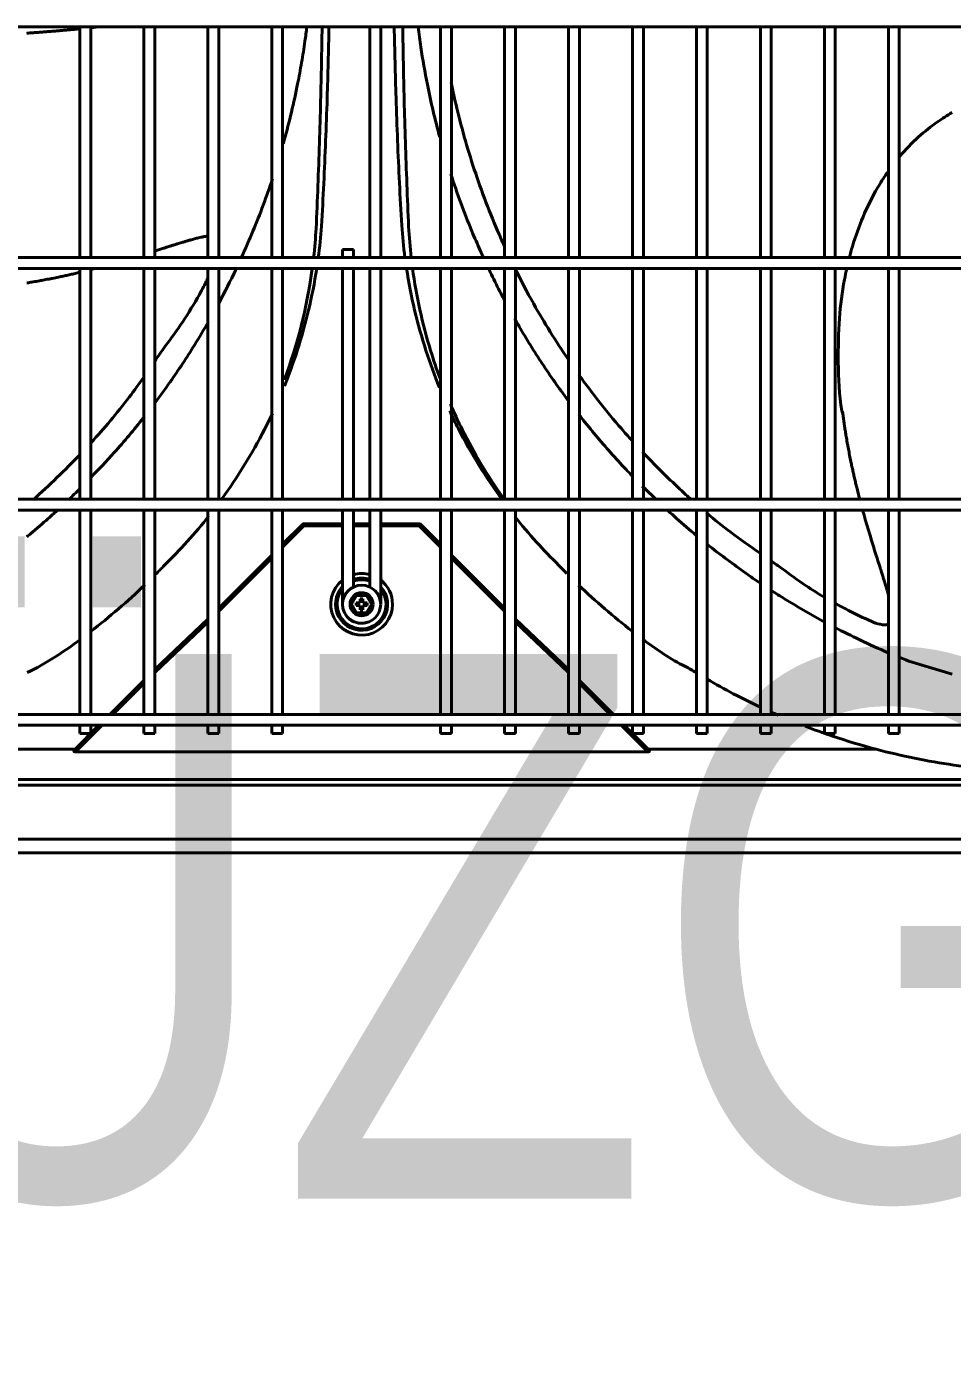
# Model space of a CAD drawing. Extents: x 58467 to 79089, y -33726 to -17391.
# Drawn here: x 72324.91 to 72358.9, y -19504.77 to -19455.56 of the extents above; entities that cross this region are included whole.
import ezdxf

# ---------------------------------------------------------------- set-up
doc = ezdxf.new("R2010")
doc.units = 0
doc.header["$LTSCALE"] = 100
doc.layers.add('+ENTE-ST-DOSEME USTU KONDDRENAJ', color=110, linetype='DOSEMEUSTUKONDENSDRENAJ_LINE', lineweight=40)
doc.layers.add('BA_text_material', color=12, linetype='Continuous')
doc.styles.add('text2', font='arial.ttf', dxfattribs={"width": 0.8})
doc.linetypes.add('DOSEMEUSTUKONDENSDRENAJ_LINE', pattern='A,300,-40,["CD",Standard,S=15,R=0,X=-35,Y=-7.5],0', length=340)

# ---------------------------------------------------------------- blocks, each defined once
blk = doc.blocks.new('2 KAT SOL')
at = {"color": 3}
for p, q in [((54065.897, -32156.638, -3.539), (54184.259, -32156.638, -3.539)), ((54114.662, -32156.638, -3.539), (54114.662, -32165.117, -3.539)), ((54115.062, -32165.117, -3.539), (54115.062, -32156.638, -3.539)), ((54117.012, -32156.638, -3.539), (54117.012, -32165.117, -3.539)), ((54117.412, -32165.117, -3.539), (54117.412, -32156.638, -3.539)), ((54119.362, -32156.638, -3.539), (54119.362, -32165.117, -3.539)), ((54119.762, -32165.117, -3.539), (54119.762, -32156.638, -3.539)), ((54121.711, -32156.638, -3.539), (54121.711, -32165.117, -3.539)), ((54122.111, -32165.117, -3.539), (54122.111, -32156.638, -3.539)), ((54125.311, -32156.638, -3.539), (54125.311, -32165.117, -3.539)), ((54125.711, -32165.117, -3.539), (54125.711, -32156.638, -3.539)), ((54127.91, -32156.638, -3.539), (54127.91, -32165.117, -3.539)), ((54128.31, -32165.117, -3.539), (54128.31, -32156.638, -3.539)), ((54130.26, -32156.638, -3.539), (54130.26, -32165.117, -3.539)), ((54130.66, -32165.117, -3.539), (54130.66, -32156.638, -3.539)), ((54132.61, -32156.638, -3.539), (54132.61, -32165.117, -3.539)), ((54133.01, -32165.117, -3.539), (54133.01, -32156.638, -3.539)), ((54134.959, -32156.638, -3.539), (54134.959, -32165.117, -3.539)), ((54135.359, -32165.117, -3.539), (54135.359, -32156.638, -3.539)), ((54137.309, -32156.638, -3.539), (54137.309, -32165.117, -3.539)), ((54137.709, -32165.117, -3.539), (54137.709, -32156.638, -3.539)), ((54139.658, -32156.638, -3.539), (54139.658, -32165.117, -3.539)), ((54140.058, -32165.117, -3.539), (54140.058, -32156.638, -3.539)), ((54142.008, -32156.638, -3.539), (54142.008, -32165.117, -3.539)), ((54142.408, -32165.117, -3.539), (54142.408, -32156.638, -3.539)), ((54144.358, -32156.638, -3.539), (54144.358, -32165.117, -3.539)), ((54144.758, -32165.117, -3.539), (54144.758, -32156.638, -3.539)), ((54127.861, -32160.497, -3.539), (54127.91, -32160.456, -3.539)), ((54124.311, -32164.817, -3.539), (54124.311, -32165.117, -3.539)), ((54124.711, -32165.117, -3.539), (54124.711, -32164.817, -3.539)), ((54184.259, -32165.117, -3.539), (54065.897, -32165.117, -3.539)), ((54065.897, -32165.517, -3.539), (54184.259, -32165.517, -3.539)), ((54114.662, -32165.517, -3.539), (54114.662, -32173.995, -3.539)), ((54115.062, -32173.995, -3.539), (54115.062, -32165.517, -3.539)), ((54117.012, -32165.517, -3.539), (54117.012, -32173.995, -3.539)), ((54117.412, -32173.995, -3.539), (54117.412, -32165.517, -3.539)), ((54119.362, -32165.517, -3.539), (54119.362, -32173.995, -3.539)), ((54119.762, -32173.995, -3.539), (54119.762, -32165.517, -3.539)), ((54121.711, -32165.517, -3.539), (54121.711, -32173.995, -3.539)), ((54122.111, -32173.995, -3.539), (54122.111, -32165.517, -3.539)), ((54124.311, -32165.517, -3.539), (54124.311, -32173.996, -3.539)), ((54124.711, -32173.996, -3.539), (54124.711, -32165.517, -3.539)), ((54125.311, -32165.517, -3.539), (54125.311, -32173.995, -3.539)), ((54125.711, -32173.995, -3.539), (54125.711, -32165.517, -3.539)), ((54127.91, -32165.517, -3.539), (54127.91, -32173.995, -3.539)), ((54128.31, -32173.995, -3.539), (54128.31, -32165.517, -3.539)), ((54130.26, -32165.517, -3.539), (54130.26, -32173.995, -3.539)), ((54130.66, -32173.995, -3.539), (54130.66, -32165.517, -3.539)), ((54132.61, -32165.517, -3.539), (54132.61, -32173.995, -3.539)), ((54133.01, -32173.995, -3.539), (54133.01, -32165.517, -3.539)), ((54134.959, -32165.517, -3.539), (54134.959, -32173.995, -3.539)), ((54135.359, -32173.995, -3.539), (54135.359, -32165.517, -3.539)), ((54137.309, -32165.517, -3.539), (54137.309, -32173.995, -3.539)), ((54137.709, -32173.995, -3.539), (54137.709, -32165.517, -3.539)), ((54139.658, -32165.517, -3.539), (54139.658, -32173.995, -3.539)), ((54140.058, -32173.995, -3.539), (54140.058, -32165.517, -3.539)), ((54142.008, -32165.517, -3.539), (54142.008, -32173.995, -3.539)), ((54142.408, -32173.995, -3.539), (54142.408, -32165.517, -3.539)), ((54144.358, -32165.517, -3.539), (54144.358, -32173.995, -3.539)), ((54144.758, -32173.995, -3.539), (54144.758, -32165.517, -3.539)), ((54184.259, -32173.996, -3.539), (54065.897, -32173.996, -3.539)), ((54065.897, -32174.396, -3.539), (54184.259, -32174.396, -3.539)), ((54114.662, -32174.395, -3.539), (54114.662, -32181.9, -3.539)), ((54115.062, -32181.9, -3.539), (54115.062, -32174.395, -3.539)), ((54117.012, -32174.395, -3.539), (54117.012, -32181.9, -3.539)), ((54117.412, -32181.9, -3.539), (54117.412, -32174.395, -3.539)), ((54119.362, -32174.395, -3.539), (54119.362, -32181.9, -3.539)), ((54119.762, -32181.9, -3.539), (54119.762, -32174.395, -3.539)), ((54121.711, -32174.395, -3.539), (54121.711, -32181.9, -3.539)), ((54122.111, -32181.9, -3.539), (54122.111, -32174.395, -3.539)), ((54124.311, -32174.396, -3.539), (54124.311, -32176.669, -3.539)), ((54124.711, -32176.669, -3.539), (54124.711, -32174.396, -3.539)), ((54125.311, -32174.395, -3.539), (54125.311, -32175.53, -3.539)), ((54125.711, -32175.53, -3.539), (54125.711, -32174.395, -3.539)), ((54127.91, -32174.395, -3.539), (54127.91, -32181.9, -3.539)), ((54128.31, -32181.9, -3.539), (54128.31, -32174.395, -3.539)), ((54130.26, -32174.395, -3.539), (54130.26, -32181.9, -3.539)), ((54130.66, -32181.9, -3.539), (54130.66, -32174.395, -3.539)), ((54132.61, -32174.395, -3.539), (54132.61, -32181.9, -3.539)), ((54133.01, -32181.9, -3.539), (54133.01, -32174.395, -3.539)), ((54134.959, -32174.395, -3.539), (54134.959, -32181.9, -3.539)), ((54135.359, -32181.9, -3.539), (54135.359, -32174.395, -3.539)), ((54137.309, -32174.395, -3.539), (54137.309, -32181.9, -3.539)), ((54137.709, -32181.9, -3.539), (54137.709, -32174.395, -3.539)), ((54139.658, -32174.395, -3.539), (54139.658, -32181.9, -3.539)), ((54140.058, -32181.9, -3.539), (54140.058, -32174.395, -3.539)), ((54142.008, -32174.395, -3.539), (54142.008, -32181.9, -3.539)), ((54142.408, -32181.9, -3.539), (54142.408, -32174.395, -3.539)), ((54144.358, -32174.395, -3.539), (54144.358, -32181.9, -3.539)), ((54144.758, -32181.9, -3.539), (54144.758, -32174.395, -3.539)), ((54122.111, -32175.648, -3.539), (54122.838, -32174.922, -3.539)), ((54122.111, -32175.762, -3.539), (54122.894, -32174.978, -3.539)), ((54122.894, -32174.978, -3.539), (54122.838, -32174.922, -3.539)), ((54122.894, -32174.899, -3.539), (54124.311, -32174.899, -3.539)), ((54122.894, -32174.978, -3.539), (54122.894, -32174.899, -3.539)), ((54122.894, -32174.978, -3.539), (54124.311, -32174.978, -3.539)), ((54124.711, -32174.899, -3.539), (54125.311, -32174.899, -3.539)), ((54124.711, -32174.978, -3.539), (54125.311, -32174.978, -3.539)), ((54125.711, -32174.899, -3.539), (54127.128, -32174.899, -3.539)), ((54125.711, -32174.978, -3.539), (54127.128, -32174.978, -3.539)), ((54127.128, -32174.978, -3.539), (54127.128, -32174.899, -3.539)), ((54127.184, -32174.922, -3.539), (54127.128, -32174.978, -3.539)), ((54127.128, -32174.978, -3.539), (54127.91, -32175.761, -3.539)), ((54127.184, -32174.922, -3.539), (54127.91, -32175.648, -3.539)), ((54124.311, -32175.813, -3.539), (54124.311, -32176.178, -3.539)), ((54124.711, -32176.178, -3.539), (54124.711, -32175.813, -3.539)), ((54125.311, -32175.53, -3.539), (54125.311, -32175.813, -3.539)), ((54125.311, -32175.813, -3.539), (54125.311, -32176.178, -3.539)), ((54125.711, -32175.813, -3.539), (54125.711, -32175.53, -3.539)), ((54125.711, -32176.178, -3.539), (54125.711, -32175.813, -3.539)), ((54125.711, -32175.813, -3.539), (54125.711, -32175.813, -3.539)), ((54119.761, -32178.111, -3.539), (54121.711, -32176.162, -3.539)), ((54119.762, -32177.998, -3.539), (54121.711, -32176.048, -3.539)), ((54125.311, -32176.178, -3.539), (54125.311, -32176.461, -3.539)), ((54125.711, -32176.178, -3.539), (54125.711, -32176.178, -3.539)), ((54125.711, -32176.461, -3.539), (54125.711, -32176.178, -3.539)), ((54128.31, -32176.048, -3.539), (54130.26, -32177.997, -3.539)), ((54128.31, -32176.161, -3.539), (54130.26, -32178.111, -3.539)), ((54124.311, -32176.461, -3.539), (54124.311, -32177.84, -3.539)), ((54124.711, -32177.221, -3.539), (54124.711, -32176.461, -3.539)), ((54125.311, -32176.461, -3.539), (54125.311, -32177.221, -3.539)), ((54125.711, -32177.835, -3.539), (54125.711, -32176.461, -3.539)), ((54124.586, -32177.854, -3.539), (54124.799, -32177.486, -3.539)), ((54124.828, -32177.536, -3.539), (54124.644, -32177.854, -3.539)), ((54124.799, -32177.486, -3.539), (54125.224, -32177.486, -3.539)), ((54124.828, -32177.536, -3.539), (54124.799, -32177.486, -3.539)), ((54124.811, -32177.804, -3.539), (54124.811, -32177.904, -3.539)), ((54124.961, -32177.804, -3.539), (54124.811, -32177.804, -3.539)), ((54125.195, -32177.536, -3.539), (54124.828, -32177.536, -3.539)), ((54125.061, -32177.654, -3.539), (54124.961, -32177.654, -3.539)), ((54124.961, -32177.804, -3.539), (54124.961, -32177.654, -3.539)), ((54125.061, -32177.654, -3.539), (54125.061, -32177.804, -3.539)), ((54125.061, -32177.804, -3.539), (54125.211, -32177.804, -3.539)), ((54125.224, -32177.486, -3.539), (54125.195, -32177.536, -3.539)), ((54125.378, -32177.854, -3.539), (54125.195, -32177.536, -3.539)), ((54125.211, -32177.804, -3.539), (54125.211, -32177.904, -3.539)), ((54125.224, -32177.486, -3.539), (54125.436, -32177.854, -3.539)), ((54124.799, -32178.222, -3.539), (54124.586, -32177.854, -3.539)), ((54124.644, -32177.854, -3.539), (54124.586, -32177.854, -3.539)), ((54124.644, -32177.854, -3.539), (54124.828, -32178.172, -3.539)), ((54124.828, -32178.172, -3.539), (54124.799, -32178.222, -3.539)), ((54125.224, -32178.222, -3.539), (54124.799, -32178.222, -3.539)), ((54124.961, -32177.904, -3.539), (54124.811, -32177.904, -3.539)), ((54124.828, -32178.172, -3.539), (54125.195, -32178.172, -3.539)), ((54124.961, -32178.054, -3.539), (54124.961, -32177.904, -3.539)), ((54125.061, -32178.054, -3.539), (54124.961, -32178.054, -3.539)), ((54125.061, -32177.904, -3.539), (54125.061, -32178.054, -3.539)), ((54125.061, -32177.904, -3.539), (54125.211, -32177.904, -3.539)), ((54125.195, -32178.172, -3.539), (54125.378, -32177.854, -3.539)), ((54125.224, -32178.222, -3.539), (54125.195, -32178.172, -3.539)), ((54125.436, -32177.854, -3.539), (54125.224, -32178.222, -3.539)), ((54125.436, -32177.854, -3.539), (54125.378, -32177.854, -3.539)), ((54117.412, -32180.254, -3.539), (54119.362, -32178.398, -3.539)), ((54117.412, -32180.367, -3.539), (54119.362, -32178.511, -3.539)), ((54130.66, -32178.397, -3.539), (54132.609, -32180.253, -3.539)), ((54130.66, -32178.51, -3.539), (54132.61, -32180.366, -3.539)), ((54115.765, -32181.9, -3.539), (54117.012, -32180.653, -3.539)), ((54115.878, -32181.9, -3.539), (54117.012, -32180.767, -3.539)), ((54133.009, -32180.653, -3.539), (54134.257, -32181.9, -3.539)), ((54133.009, -32180.766, -3.539), (54134.144, -32181.9, -3.539)), ((54177.76, -32181.9, -3.539), (54072.305, -32181.9, -3.539)), ((54072.305, -32182.3, -3.539), (54177.76, -32182.3, -3.539)), ((54114.465, -32183.2, -3.539), (54115.365, -32182.3, -3.539)), ((54114.499, -32183.28, -3.539), (54115.478, -32182.3, -3.539)), ((54114.662, -32182.3, -3.539), (54114.662, -32182.6, -3.539)), ((54115.062, -32182.6, -3.539), (54114.662, -32182.6, -3.539)), ((54115.062, -32182.6, -3.539), (54115.062, -32182.3, -3.539)), ((54117.012, -32182.3, -3.539), (54117.012, -32182.6, -3.539)), ((54117.412, -32182.6, -3.539), (54117.012, -32182.6, -3.539)), ((54117.412, -32182.6, -3.539), (54117.412, -32182.3, -3.539)), ((54119.362, -32182.3, -3.539), (54119.362, -32182.6, -3.539)), ((54119.762, -32182.6, -3.539), (54119.362, -32182.6, -3.539)), ((54119.762, -32182.6, -3.539), (54119.762, -32182.3, -3.539)), ((54121.711, -32182.3, -3.539), (54121.711, -32182.6, -3.539)), ((54122.111, -32182.6, -3.539), (54121.711, -32182.6, -3.539)), ((54122.111, -32182.6, -3.539), (54122.111, -32182.3, -3.539)), ((54127.91, -32182.3, -3.539), (54127.91, -32182.6, -3.539)), ((54128.31, -32182.6, -3.539), (54127.91, -32182.6, -3.539)), ((54128.31, -32182.6, -3.539), (54128.31, -32182.3, -3.539)), ((54130.26, -32182.3, -3.539), (54130.26, -32182.6, -3.539)), ((54130.66, -32182.6, -3.539), (54130.26, -32182.6, -3.539)), ((54130.66, -32182.6, -3.539), (54130.66, -32182.3, -3.539)), ((54132.61, -32182.3, -3.539), (54132.61, -32182.6, -3.539)), ((54133.01, -32182.6, -3.539), (54132.61, -32182.6, -3.539)), ((54133.01, -32182.6, -3.539), (54133.01, -32182.3, -3.539)), ((54134.544, -32182.3, -3.539), (54135.524, -32183.28, -3.539)), ((54134.657, -32182.3, -3.539), (54135.557, -32183.2, -3.539)), ((54134.959, -32182.3, -3.539), (54134.959, -32182.6, -3.539)), ((54135.359, -32182.6, -3.539), (54134.959, -32182.6, -3.539)), ((54135.359, -32182.6, -3.539), (54135.359, -32182.3, -3.539)), ((54137.309, -32182.3, -3.539), (54137.309, -32182.6, -3.539)), ((54137.709, -32182.6, -3.539), (54137.309, -32182.6, -3.539)), ((54137.709, -32182.6, -3.539), (54137.709, -32182.3, -3.539)), ((54139.658, -32182.3, -3.539), (54139.658, -32182.6, -3.539)), ((54140.058, -32182.6, -3.539), (54139.658, -32182.6, -3.539)), ((54140.058, -32182.6, -3.539), (54140.058, -32182.3, -3.539)), ((54142.008, -32182.3, -3.539), (54142.008, -32182.6, -3.539)), ((54142.408, -32182.6, -3.539), (54142.008, -32182.6, -3.539)), ((54142.408, -32182.6, -3.539), (54142.408, -32182.3, -3.539)), ((54144.358, -32182.3, -3.539), (54144.358, -32182.6, -3.539)), ((54144.758, -32182.6, -3.539), (54144.358, -32182.6, -3.539)), ((54144.758, -32182.6, -3.539), (54144.758, -32182.3, -3.539)), ((54114.485, -32183.18, -3.539), (54106.115, -32183.18, -3.539)), ((54143.907, -32183.18, -3.539), (54135.537, -32183.18, -3.539)), ((54135.524, -32183.28, -3.539), (54114.499, -32183.28, -3.539)), ((54177.59, -32184.504, -3.539), (54072.432, -32184.504, -3.539)), ((54072.585, -32184.292, -3.539), (54177.438, -32184.292, -3.539)), ((54067.032, -32186.483, -3.539), (54183.081, -32186.483, -3.539)), ((54183.081, -32186.983, -3.539), (54067.032, -32186.983, -3.539))]:
    blk.add_line(p, q, dxfattribs=at)
for radius in [0.7, 0.425, 0.425]:
    blk.add_circle((54125.011, -32177.854, -3.539), radius, dxfattribs=at)
at = {"color": 3, "extrusion": (0, 0, -1)}
blk.add_arc((-54122.894, -32174.978, 3.539), 0.08, 45, 90, dxfattribs=at)
at = {"color": 3}
for centre, radius, start, end in [((54127.128, -32174.978, -3.539), 0.08, 45, 90), ((54125.011, -32177.854, -3.539), 1.133, 74.6607, 105.3394), ((54125.011, -32177.854, -3.539), 1.133, 128.1431, 0), ((54125.011, -32177.854, -3.539), 0.956, 180, 42.9805), ((54125.011, -32177.854, -3.539), 0.956, 137.0194, 180), ((54125.011, -32177.854, -3.539), 0.9, 180, 38.9644), ((54125.011, -32177.854, -3.539), 0.9, 141.0412, 180), ((54125.011, -32177.854, -3.539), 0.956, 71.7356, 108.2642), ((54125.011, -32177.854, -3.539), 0.9, 70.5432, 109.4569), ((54125.011, -32177.854, -3.539), 1.133, 0, 51.8625)]:
    blk.add_arc(centre, radius, start, end, dxfattribs=at)
for centre, major_axis, start_param, end_param in [((54114.579, -32183.2, -3.539), (-0.137, -0.057), -0.785398, 0.785398), ((54135.444, -32183.2, -3.539), (-0.137, 0.057), 2.356194, 3.926991)]:
    blk.add_ellipse(centre, major_axis=major_axis, ratio=0.414214, start_param=start_param, end_param=end_param, dxfattribs=at)
for points, knots in [([(54115.064, -32156.67, -3.539), (54115.11, -32156.666, -3.539), (54115.186, -32156.657, -3.539), (54115.283, -32156.647, -3.539), (54115.334, -32156.641, -3.539), (54115.355, -32156.639, -3.539)], [0, 0, 0, 0, 0.46864, 0.785024, 1, 1, 1, 1]), ([(54122.998, -32156.642, -3.539), (54122.977, -32156.815, -3.539), (54122.919, -32157.252, -3.539), (54122.81, -32157.948, -3.539), (54122.584, -32159.171, -3.539), (54122.348, -32160.165, -3.539), (54122.145, -32160.894, -3.539), (54122.133, -32160.936, -3.539)], [0, 0, 0, 0, 0.119341, 0.301439, 0.482327, 0.969974, 1, 1, 1, 1]), ([(54123.248, -32165.117, -3.539), (54123.289, -32164.761, -3.539), (54123.319, -32164.402, -3.539), (54123.369, -32163.523, -3.539), (54123.385, -32163.002, -3.539), (54123.445, -32161.44, -3.539), (54123.478, -32160.398, -3.539), (54123.529, -32158.45, -3.539), (54123.547, -32157.545, -3.539), (54123.56, -32156.639, -3.539)], [0, 0, 0, 0, 0.126998, 0.126998, 0.311253, 0.311253, 0.679764, 0.679764, 1, 1, 1, 1]), ([(54123.418, -32165.12, -3.539), (54123.469, -32164.735, -3.539), (54123.509, -32164.348, -3.539), (54123.573, -32163.439, -3.539), (54123.595, -32162.916, -3.539), (54123.671, -32161.349, -3.539), (54123.713, -32160.304, -3.539), (54123.774, -32158.386, -3.539), (54123.796, -32157.513, -3.539), (54123.812, -32156.639, -3.539)], [0, 0, 0, 0, 0.136943, 0.136943, 0.321752, 0.321752, 0.691369, 0.691369, 1, 1, 1, 1]), ([(54126.209, -32156.639, -3.539), (54126.225, -32157.508, -3.539), (54126.247, -32158.378, -3.539), (54126.308, -32160.29, -3.539), (54126.35, -32161.334, -3.539), (54126.426, -32162.898, -3.539), (54126.447, -32163.419, -3.539), (54126.512, -32164.334, -3.539), (54126.552, -32164.728, -3.539), (54126.604, -32165.121, -3.539)], [0, 0, 0, 0, 0.307076, 0.307076, 0.675824, 0.675824, 0.860198, 0.860198, 1, 1, 1, 1]), ([(54126.521, -32156.639, -3.539), (54126.534, -32157.533, -3.539), (54126.552, -32158.427, -3.539), (54126.601, -32160.356, -3.539), (54126.634, -32161.393, -3.539), (54126.694, -32162.945, -3.539), (54126.711, -32163.464, -3.539), (54126.759, -32164.362, -3.539), (54126.79, -32164.742, -3.539), (54126.833, -32165.12, -3.539)], [0, 0, 0, 0, 0.315659, 0.315659, 0.681641, 0.681641, 0.864632, 0.864632, 1, 1, 1, 1]), ([(54127.883, -32160.699, -3.539), (54127.708, -32160.059, -3.539), (54127.448, -32158.959, -3.539), (54127.21, -32157.6, -3.539), (54127.114, -32156.89, -3.539), (54127.083, -32156.642, -3.539)], [0, 0, 0, 0, 0.48072, 0.818915, 1, 1, 1, 1]), ([(54112.712, -32156.873, -3.539), (54112.717, -32156.872, -3.539), (54112.787, -32156.868, -3.539), (54112.906, -32156.86, -3.539), (54113.07, -32156.848, -3.539), (54113.217, -32156.837, -3.539), (54113.361, -32156.826, -3.539), (54113.52, -32156.813, -3.539), (54113.678, -32156.801, -3.539), (54113.835, -32156.787, -3.539), (54113.993, -32156.774, -3.539), (54114.134, -32156.761, -3.539), (54114.291, -32156.747, -3.539), (54114.433, -32156.734, -3.539), (54114.568, -32156.721, -3.539), (54114.64, -32156.714, -3.539), (54114.664, -32156.711, -3.539)], [0, 0, 0, 0, 0.007103, 0.105116, 0.178625, 0.252135, 0.325644, 0.399153, 0.497166, 0.570676, 0.644185, 0.742198, 0.791204, 0.889217, 0.962726, 1, 1, 1, 1]), ([(54128.298, -32158.684, -3.539), (54128.362, -32158.997, -3.539), (54128.609, -32160.111, -3.539), (54129.159, -32162.029, -3.539), (54129.814, -32163.719, -3.539), (54130.21, -32164.601, -3.539), (54130.248, -32164.684, -3.539)], [0, 0, 0, 0, 0.157183, 0.558604, 0.95857, 1, 1, 1, 1]), ([(54144.757, -32161.424, -3.539), (54144.762, -32161.418, -3.539), (54144.982, -32161.156, -3.539), (54145.426, -32160.698, -3.539), (54146.086, -32160.171, -3.539), (54146.515, -32159.896, -3.539), (54146.699, -32159.789, -3.539)], [0, 0, 0, 0, 0.009856, 0.405385, 0.751633, 1, 1, 1, 1]), ([(54129.49, -32165.131, -3.539), (54129.448, -32165.04, -3.539), (54129.302, -32164.715, -3.539), (54128.867, -32163.704, -3.539), (54128.52, -32162.764, -3.539), (54128.289, -32162.057, -3.539)], [0, 0, 0, 0, 0.090907, 0.323924, 1, 1, 1, 1]), ([(54142.927, -32165.114, -3.539), (54142.962, -32164.977, -3.539), (54143.102, -32164.472, -3.539), (54143.411, -32163.601, -3.539), (54143.852, -32162.714, -3.539), (54144.186, -32162.187, -3.539), (54144.313, -32162.004, -3.539), (54144.324, -32161.989, -3.539)], [0, 0, 0, 0, 0.124316, 0.45964, 0.807719, 0.983963, 1, 1, 1, 1]), ([(54121.738, -32162.222, -3.539), (54121.521, -32162.873, -3.539), (54121.156, -32163.851, -3.539), (54120.739, -32164.807, -3.539), (54120.591, -32165.13, -3.539)], [0, 0, 0, 0, 0.658433, 1, 1, 1, 1]), ([(54119.369, -32164.323, -3.539), (54119.367, -32164.324, -3.539), (54119.347, -32164.326, -3.539), (54119.31, -32164.332, -3.539), (54119.247, -32164.343, -3.539), (54119.187, -32164.355, -3.539), (54119.11, -32164.372, -3.539), (54119.031, -32164.39, -3.539), (54118.95, -32164.41, -3.539), (54118.878, -32164.429, -3.539), (54118.804, -32164.449, -3.539), (54118.716, -32164.474, -3.539), (54118.625, -32164.5, -3.539), (54118.518, -32164.531, -3.539), (54118.423, -32164.56, -3.539), (54118.326, -32164.59, -3.539), (54118.227, -32164.62, -3.539), (54118.112, -32164.656, -3.539), (54117.994, -32164.693, -3.539), (54117.889, -32164.726, -3.539), (54117.783, -32164.76, -3.539), (54117.661, -32164.799, -3.539), (54117.534, -32164.839, -3.539), (54117.453, -32164.865, -3.539), (54117.417, -32164.876, -3.539), (54117.413, -32164.878, -3.539)], [0, 0, 0, 0, 0.004044, 0.044465, 0.084886, 0.125307, 0.165729, 0.22636, 0.266782, 0.307203, 0.347624, 0.388045, 0.448677, 0.489098, 0.54973, 0.590151, 0.630573, 0.691204, 0.751836, 0.792257, 0.832679, 0.89331, 0.953942, 0.994364, 1, 1, 1, 1]), ([(54124.311, -32164.817, -3.539), (54124.311, -32164.817, -3.539), (54124.313, -32164.817, -3.539), (54124.322, -32164.817, -3.539), (54124.331, -32164.817, -3.539), (54124.355, -32164.817, -3.539), (54124.371, -32164.817, -3.539), (54124.406, -32164.817, -3.539), (54124.426, -32164.817, -3.539), (54124.468, -32164.817, -3.539), (54124.491, -32164.817, -3.539), (54124.536, -32164.817, -3.539), (54124.559, -32164.817, -3.539), (54124.601, -32164.817, -3.539), (54124.621, -32164.817, -3.539), (54124.655, -32164.817, -3.539), (54124.67, -32164.817, -3.539), (54124.694, -32164.817, -3.539), (54124.702, -32164.817, -3.539), (54124.71, -32164.817, -3.539), (54124.711, -32164.817, -3.539), (54124.711, -32164.817, -3.539)], [0, 0, 0, 0, 0.072796, 0.072796, 0.180355, 0.180355, 0.287914, 0.287914, 0.395473, 0.395473, 0.503031, 0.503031, 0.61059, 0.61059, 0.718149, 0.718149, 0.825708, 0.825708, 0.933267, 0.933267, 1, 1, 1, 1]), ([(54120.403, -32165.532, -3.539), (54120.399, -32165.542, -3.539), (54120.196, -32165.965, -3.539), (54119.983, -32166.384, -3.539), (54119.766, -32166.788, -3.539)], [0, 0, 0, 0, 0.023633, 1, 1, 1, 1]), ([(54122.172, -32169.607, -3.539), (54122.656, -32168.315, -3.539), (54122.995, -32166.977, -3.539), (54123.191, -32165.573, -3.539), (54123.194, -32165.547, -3.539), (54123.198, -32165.521, -3.539)], [0, 0, 0, 0, 0.981495, 0.981495, 1, 1, 1, 1]), ([(54122.173, -32169.839, -3.539), (54122.345, -32169.413, -3.539), (54122.502, -32168.982, -3.539), (54122.961, -32167.563, -3.539), (54123.201, -32166.555, -3.539), (54123.36, -32165.524, -3.539)], [0, 0, 0, 0, 0.306385, 0.306385, 1, 1, 1, 1]), ([(54126.661, -32165.52, -3.539), (54126.819, -32166.547, -3.539), (54127.06, -32167.559, -3.539), (54127.523, -32168.994, -3.539), (54127.688, -32169.445, -3.539), (54127.869, -32169.89, -3.539)], [0, 0, 0, 0, 0.681342, 0.681342, 1, 1, 1, 1]), ([(54126.883, -32165.518, -3.539), (54127.021, -32166.537, -3.539), (54127.24, -32167.542, -3.539), (54127.65, -32168.878, -3.539), (54127.767, -32169.221, -3.539), (54127.893, -32169.561, -3.539)], [0, 0, 0, 0, 0.742253, 0.742253, 1, 1, 1, 1]), ([(54130.258, -32166.682, -3.539), (54130.184, -32166.543, -3.539), (54129.99, -32166.171, -3.539), (54129.799, -32165.786, -3.539), (54129.682, -32165.542, -3.539), (54129.678, -32165.532, -3.539)], [0, 0, 0, 0, 0.36828, 0.975008, 1, 1, 1, 1]), ([(54130.627, -32165.484, -3.539), (54130.847, -32165.93, -3.539), (54131.445, -32167.065, -3.539), (54132.138, -32168.183, -3.539), (54132.594, -32168.853, -3.539)], [0, 0, 0, 0, 0.392123, 1, 1, 1, 1]), ([(54142.669, -32170.834, -3.539), (54142.663, -32170.805, -3.539), (54142.545, -32170.192, -3.539), (54142.509, -32169.021, -3.539), (54142.527, -32167.408, -3.539), (54142.677, -32166.257, -3.539), (54142.801, -32165.649, -3.539), (54142.831, -32165.514, -3.539)], [0, 0, 0, 0, 0.017033, 0.353101, 0.655124, 0.923021, 1, 1, 1, 1]), ([(54114.665, -32165.659, -3.539), (54114.634, -32165.667, -3.539), (54114.545, -32165.688, -3.539), (54114.398, -32165.722, -3.539), (54114.225, -32165.761, -3.539), (54114.052, -32165.799, -3.539), (54113.86, -32165.84, -3.539), (54113.686, -32165.875, -3.539), (54113.493, -32165.913, -3.539), (54113.338, -32165.942, -3.539), (54113.143, -32165.978, -3.539), (54112.967, -32166.008, -3.539), (54112.811, -32166.033, -3.539), (54112.732, -32166.046, -3.539), (54112.713, -32166.049, -3.539)], [0, 0, 0, 0, 0.04892, 0.138223, 0.227526, 0.316829, 0.406131, 0.525202, 0.584737, 0.703807, 0.763342, 0.882413, 0.971716, 1, 1, 1, 1]), ([(54117.41, -32168.931, -3.539), (54117.539, -32168.746, -3.539), (54117.877, -32168.263, -3.539), (54118.469, -32167.471, -3.539), (54118.967, -32166.637, -3.539), (54119.254, -32166.091, -3.539), (54119.356, -32165.893, -3.539), (54119.362, -32165.881, -3.539)], [0, 0, 0, 0, 0.188637, 0.492926, 0.817568, 0.9884, 1, 1, 1, 1]), ([(54119.387, -32167.469, -3.539), (54119.22, -32167.761, -3.539), (54118.771, -32168.513, -3.539), (54118.119, -32169.5, -3.539), (54117.623, -32170.183, -3.539), (54117.439, -32170.427, -3.539)], [0, 0, 0, 0, 0.284794, 0.741705, 1, 1, 1, 1]), ([(54132.582, -32170.348, -3.539), (54132.419, -32170.13, -3.539), (54132.101, -32169.69, -3.539), (54131.644, -32169.018, -3.539), (54131.209, -32168.339, -3.539), (54130.877, -32167.787, -3.539), (54130.69, -32167.463, -3.539), (54130.636, -32167.369, -3.539)], [0, 0, 0, 0, 0.229373, 0.457693, 0.68426, 0.909075, 1, 1, 1, 1]), ([(54132.994, -32169.426, -3.539), (54133.477, -32170.098, -3.539), (54134.114, -32170.908, -3.539), (54134.806, -32171.69, -3.539), (54134.936, -32171.833, -3.539)], [0, 0, 0, 0, 0.816114, 1, 1, 1, 1]), ([(54115.07, -32171.92, -3.539), (54115.557, -32171.389, -3.539), (54116.23, -32170.603, -3.539), (54116.836, -32169.753, -3.539), (54117.015, -32169.498, -3.539)], [0, 0, 0, 0, 0.70386, 1, 1, 1, 1]), ([(54119.865, -32173.997, -3.539), (54120.455, -32173.187, -3.539), (54120.982, -32172.331, -3.539), (54121.545, -32171.235, -3.539), (54121.641, -32171.04, -3.539), (54121.734, -32170.843, -3.539)], [0, 0, 0, 0, 0.823029, 0.823029, 1, 1, 1, 1]), ([(54128.244, -32170.75, -3.539), (54128.346, -32170.97, -3.539), (54128.453, -32171.188, -3.539), (54129.029, -32172.312, -3.539), (54129.57, -32173.191, -3.539), (54130.171, -32174.014, -3.539)], [0, 0, 0, 0, 0.192969, 0.192969, 1, 1, 1, 1]), ([(54128.272, -32170.503, -3.539), (54128.409, -32170.819, -3.539), (54128.554, -32171.132, -3.539), (54129.142, -32172.307, -3.539), (54129.641, -32173.138, -3.539), (54130.203, -32173.929, -3.539)], [0, 0, 0, 0, 0.260427, 0.260427, 1, 1, 1, 1]), ([(54134.944, -32173.132, -3.539), (54134.872, -32173.057, -3.539), (54134.605, -32172.779, -3.539), (54134.157, -32172.288, -3.539), (54133.609, -32171.654, -3.539), (54133.225, -32171.182, -3.539), (54133.022, -32170.923, -3.539), (54132.99, -32170.882, -3.539)], [0, 0, 0, 0, 0.10453, 0.387673, 0.668723, 0.947676, 1, 1, 1, 1]), ([(54143.308, -32173.995, -3.539), (54143.307, -32173.992, -3.539), (54143.287, -32173.915, -3.539), (54143.257, -32173.801, -3.539), (54143.215, -32173.632, -3.539), (54143.178, -32173.481, -3.539), (54143.136, -32173.308, -3.539), (54143.096, -32173.135, -3.539), (54143.057, -32172.962, -3.539), (54143.019, -32172.789, -3.539), (54142.978, -32172.597, -3.539), (54142.943, -32172.424, -3.539), (54142.905, -32172.23, -3.539), (54142.876, -32172.075, -3.539), (54142.841, -32171.881, -3.539), (54142.81, -32171.705, -3.539), (54142.778, -32171.507, -3.539), (54142.75, -32171.328, -3.539), (54142.724, -32171.146, -3.539), (54142.699, -32170.964, -3.539), (54142.683, -32170.843, -3.539), (54142.675, -32170.782, -3.539)], [0, 0, 0, 0, 0.003613, 0.076073, 0.112302, 0.166647, 0.220991, 0.275335, 0.32968, 0.384024, 0.438368, 0.510827, 0.547057, 0.619516, 0.655746, 0.728205, 0.782549, 0.836893, 0.891238, 0.945582, 1, 1, 1, 1]), ([(54117.03, -32170.961, -3.539), (54117.018, -32170.976, -3.539), (54116.662, -32171.428, -3.539), (54116.028, -32172.189, -3.539), (54115.36, -32172.894, -3.539), (54115.073, -32173.193, -3.539)], [0, 0, 0, 0, 0.019072, 0.581193, 1, 1, 1, 1]), ([(54135.323, -32172.253, -3.539), (54135.764, -32172.722, -3.539), (54136.357, -32173.311, -3.539), (54136.98, -32173.883, -3.539), (54137.121, -32174.01, -3.539)], [0, 0, 0, 0, 0.777017, 1, 1, 1, 1]), ([(54113.814, -32174.422, -3.539), (54113.71, -32174.516, -3.539), (54113.396, -32174.799, -3.539), (54113.028, -32175.115, -3.539), (54112.762, -32175.336, -3.539), (54112.715, -32175.375, -3.539)], [0, 0, 0, 0, 0.288093, 0.872679, 1, 1, 1, 1]), ([(54137.303, -32175.324, -3.539), (54137.058, -32175.121, -3.539), (54136.71, -32174.823, -3.539), (54136.372, -32174.514, -3.539), (54136.269, -32174.42, -3.539)], [0, 0, 0, 0, 0.695118, 1, 1, 1, 1]), ([(54137.684, -32174.501, -3.539), (54137.971, -32174.744, -3.539), (54138.608, -32175.256, -3.539), (54139.284, -32175.728, -3.539), (54139.651, -32175.983, -3.539)], [0, 0, 0, 0, 0.462065, 1, 1, 1, 1]), ([(54144.363, -32177.518, -3.539), (54144.358, -32177.501, -3.539), (54144.342, -32177.445, -3.539), (54144.318, -32177.362, -3.539), (54144.287, -32177.256, -3.539), (54144.258, -32177.161, -3.539), (54144.229, -32177.063, -3.539), (54144.198, -32176.965, -3.539), (54144.162, -32176.849, -3.539), (54144.125, -32176.732, -3.539), (54144.092, -32176.627, -3.539), (54144.058, -32176.521, -3.539), (54144.019, -32176.398, -3.539), (54143.979, -32176.272, -3.539), (54143.94, -32176.149, -3.539), (54143.9, -32176.021, -3.539), (54143.859, -32175.891, -3.539), (54143.818, -32175.758, -3.539), (54143.776, -32175.624, -3.539), (54143.734, -32175.488, -3.539), (54143.692, -32175.35, -3.539), (54143.65, -32175.212, -3.539), (54143.604, -32175.055, -3.539), (54143.558, -32174.898, -3.539), (54143.517, -32174.757, -3.539), (54143.472, -32174.598, -3.539), (54143.44, -32174.484, -3.539), (54143.418, -32174.404, -3.539), (54143.416, -32174.397, -3.539)], [0, 0, 0, 0, 0.021221, 0.066801, 0.097188, 0.142768, 0.173155, 0.203541, 0.249122, 0.294702, 0.325088, 0.355475, 0.401055, 0.446635, 0.477022, 0.522602, 0.568182, 0.598569, 0.644149, 0.689729, 0.720116, 0.765696, 0.811276, 0.856856, 0.902436, 0.932823, 0.993597, 1, 1, 1, 1]), ([(54139.657, -32177.081, -3.539), (54139.505, -32176.98, -3.539), (54138.9, -32176.565, -3.539), (54138.25, -32176.082, -3.539), (54137.758, -32175.693, -3.539), (54137.699, -32175.646, -3.539)], [0, 0, 0, 0, 0.224879, 0.906883, 1, 1, 1, 1]), ([(54140.054, -32176.264, -3.539), (54140.184, -32176.354, -3.539), (54140.61, -32176.656, -3.539), (54141.242, -32177.127, -3.539), (54141.776, -32177.46, -3.539), (54142.002, -32177.592, -3.539)], [0, 0, 0, 0, 0.202389, 0.669659, 1, 1, 1, 1]), ([(54142.005, -32178.498, -3.539), (54141.979, -32178.485, -3.539), (54141.49, -32178.219, -3.539), (54140.834, -32177.838, -3.539), (54140.218, -32177.449, -3.539), (54140.049, -32177.34, -3.539)], [0, 0, 0, 0, 0.038243, 0.734735, 1, 1, 1, 1]), ([(54142.407, -32177.82, -3.539), (54142.57, -32177.909, -3.539), (54142.925, -32178.095, -3.539), (54143.388, -32178.327, -3.539), (54143.8, -32178.518, -3.539), (54144.071, -32178.606, -3.539), (54144.264, -32178.615, -3.539), (54144.333, -32178.599, -3.539), (54144.359, -32178.589, -3.539)], [0, 0, 0, 0, 0.264162, 0.571071, 0.733206, 0.891725, 0.957075, 1, 1, 1, 1]), ([(54124.311, -32177.854, -3.539), (54124.312, -32177.915, -3.539), (54124.326, -32178.028, -3.539), (54124.402, -32178.222, -3.539), (54124.544, -32178.395, -3.539), (54124.732, -32178.505, -3.539), (54124.916, -32178.555, -3.539), (54125.075, -32178.556, -3.539), (54125.176, -32178.527, -3.539), (54125.212, -32178.512, -3.539)], [0, 0, 0, 0, 0.137285, 0.262147, 0.473488, 0.63553, 0.754235, 0.906368, 1, 1, 1, 1]), ([(54144.352, -32179.634, -3.539), (54144, -32179.483, -3.539), (54143.345, -32179.186, -3.539), (54142.701, -32178.865, -3.539), (54142.402, -32178.709, -3.539)], [0, 0, 0, 0, 0.53182, 1, 1, 1, 1]), ([(54135.334, -32179.137, -3.539), (54135.844, -32179.517, -3.539), (54136.368, -32179.878, -3.539), (54137.037, -32180.208, -3.539), (54137.169, -32180.29, -3.539), (54137.302, -32180.37, -3.539)], [0, 0, 0, 0, 0.803702, 0.803702, 1, 1, 1, 1]), ([(54155.707, -32184.08, -3.539), (54154.71, -32184.074, -3.539), (54153.713, -32184.064, -3.539), (54152.217, -32184.045, -3.539), (54151.719, -32184.037, -3.539), (54150.722, -32184.021, -3.539), (54150.224, -32184.014, -3.539), (54149.227, -32183.989, -3.539), (54148.728, -32183.965, -3.539), (54147.738, -32183.884, -3.539), (54147.249, -32183.829, -3.539), (54145.794, -32183.621, -3.539), (54144.842, -32183.427, -3.539), (54143.907, -32183.18, -3.539)], [0, 0, 0, 0, 0.25, 0.25, 0.375, 0.375, 0.5, 0.5, 0.625, 0.625, 0.75, 0.75, 1, 1, 1, 1])]:
    blk.add_open_spline(points, degree=3, knots=knots, dxfattribs=at)
for points in [[(54115.229, -32165.518, -3.539), (54115.164, -32165.535, -3.539), (54115.098, -32165.552, -3.539), (54115.032, -32165.569, -3.539)], [(54112.951, -32174.013, -3.539), (54113.539, -32173.488, -3.539), (54114.112, -32172.932, -3.539), (54114.669, -32172.348, -3.539)], [(54114.666, -32173.609, -3.539), (54114.528, -32173.745, -3.539), (54114.389, -32173.881, -3.539), (54114.249, -32174.015, -3.539)], [(54135.835, -32174.011, -3.539), (54135.663, -32173.847, -3.539), (54135.492, -32173.682, -3.539), (54135.321, -32173.517, -3.539)], [(54117.763, -32176.429, -3.539), (54118.351, -32175.852, -3.539), (54118.897, -32175.245, -3.539), (54119.401, -32174.607, -3.539)], [(54130.65, -32174.643, -3.539), (54131.147, -32175.269, -3.539), (54131.684, -32175.864, -3.539), (54132.259, -32176.429, -3.539)], [(54117.432, -32176.765, -3.539), (54117.543, -32176.654, -3.539), (54117.653, -32176.542, -3.539), (54117.763, -32176.429, -3.539)], [(54132.259, -32176.429, -3.539), (54132.354, -32176.528, -3.539), (54132.45, -32176.626, -3.539), (54132.547, -32176.723, -3.539)], [(54115.064, -32178.852, -3.539), (54115.753, -32178.318, -3.539), (54116.414, -32177.748, -3.539), (54117.047, -32177.142, -3.539)], [(54132.981, -32177.148, -3.539), (54133.606, -32177.745, -3.539), (54134.261, -32178.31, -3.539), (54134.944, -32178.84, -3.539)], [(54112.731, -32180.363, -3.539), (54113.404, -32180.048, -3.539), (54114.054, -32179.61, -3.539), (54114.681, -32179.143, -3.539)], [(54146.699, -32180.428, -3.539), (54146.043, -32180.212, -3.539), (54145.395, -32180.066, -3.539), (54144.756, -32179.804, -3.539)], [(54137.693, -32180.603, -3.539), (54138.333, -32180.977, -3.539), (54138.988, -32181.321, -3.539), (54139.657, -32181.635, -3.539)], [(54140.049, -32181.815, -3.539), (54140.136, -32181.854, -3.539), (54140.223, -32181.893, -3.539), (54140.311, -32181.931, -3.539)], [(54141.302, -32182.337, -3.539), (54141.632, -32182.464, -3.539), (54141.966, -32182.585, -3.539), (54142.302, -32182.698, -3.539)], [(54142.258, -32182.62, -3.539), (54142.298, -32182.633, -3.539), (54142.337, -32182.646, -3.539), (54142.377, -32182.659, -3.539)], [(54142.302, -32182.698, -3.539), (54142.832, -32182.877, -3.539), (54143.367, -32183.038, -3.539), (54143.907, -32183.18, -3.539)]]:
    blk.add_open_spline(points, degree=3, dxfattribs=at)

msp = doc.modelspace()

# ---------------------------------------------------------------- block references
at = {"layer": '+ENTE-ST-DOSEME USTU KONDDRENAJ', "color": 3, "linetype": 'Continuous'}
msp.add_blockref('2 KAT SOL', (18212.194, 12701.082), dxfattribs=at)

# ---------------------------------------------------------------- texts
at = {"layer": 'BA_text_material', "style": 'text2', "width": 0.8}
msp.add_text('SÜZGEÇ', height=20, dxfattribs=at).set_placement((72303.11, -19498.605))

doc.saveas('drawing.dxf')
